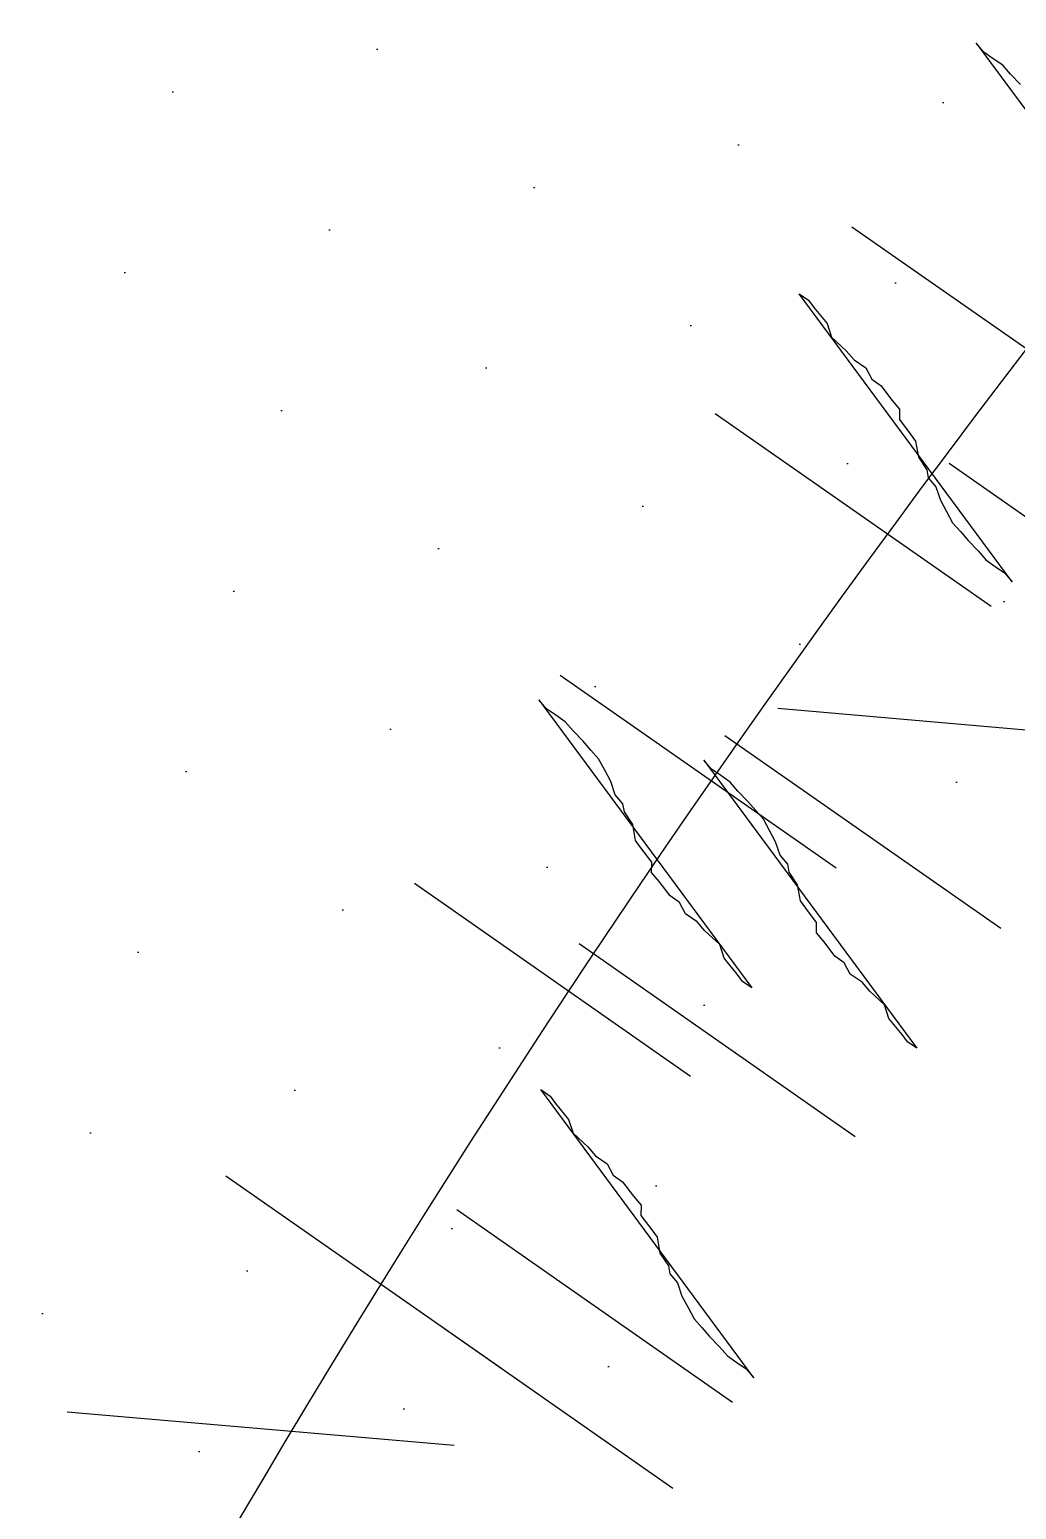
# Model space of a CAD drawing. Extents: x 3694 to 117786, y 20013 to 108631.
# Drawn here: x 25882.9 to 25941.9, y 33160 to 33248.5 of the extents above; entities that cross this region are included whole.
import ezdxf

# ---------------------------------------------------------------- set-up
doc = ezdxf.new("R2010")
doc.units = 0
doc.header["$LTSCALE"] = 1000
doc.header["$MEASUREMENT"] = 0
doc.layers.add('家具', color=253, linetype='Continuous')

msp = doc.modelspace()

# ---------------------------------------------------------------- hatches: boundary and pattern name
at = {"layer": '家具'}
h = msp.add_hatch(dxfattribs=at)
h.set_pattern_fill('DOTS', color=8, scale=335.28, angle=-90, style=0)
h.set_pattern_definition([(270, (-1566.307, 12540.708), (-20.955, -10.4775), [0, -20.955])])
edge = h.paths.add_edge_path()
edge.add_spline(control_points=[(25662.777, 31423.875), (25660.953, 31432.931), (25659.17, 31441.962), (25653.734, 31470.369), (25650.301, 31489.66), (25644.358, 31528.062), (25641.902, 31547.102), (25637.306, 31591.673), (25635.43, 31617.278), (25630.671, 31694.982), (25628.646, 31748.087), (25621.734, 31828.789), (25618.792, 31855.841), (25612.716, 31896.461), (25610.413, 31910.007), (25605.131, 31937.078), (25602.127, 31950.665), (25594.767, 31980.141), (25590.333, 31995.866), (25582.625, 32021.996), (25579.416, 32032.546), (25576.24, 32042.985)], knot_values=[0.007594, 0.007594, 0.007594, 0.007594, 1.009332, 1.009332, 3.166904, 3.166904, 5.324476, 5.324476, 8.146714, 8.146714, 13.786985, 13.786985, 16.607121, 16.607121, 18.017189, 18.017189, 19.427256, 19.427256, 21.1184, 21.1184, 22.28816, 22.28816, 22.28816, 22.28816], degree=3, periodic=0)
edge.add_ellipse((27492.811, 32604.789), major_axis=(-1412.244, 1412.244), ratio=1, start_angle=48.557148, end_angle=61.337437, ccw=False)
edge.add_ellipse((27492.811, 32356.958), major_axis=(-1412.244, 1412.244), ratio=1, start_angle=28.662563, end_angle=41.442852, ccw=False)
edge.add_spline(control_points=[(25576.24, 32918.763), (25579.416, 32929.201), (25582.625, 32939.752), (25590.333, 32965.882), (25594.767, 32981.607), (25602.127, 33011.082), (25605.131, 33024.669), (25610.413, 33051.74), (25612.716, 33065.287), (25618.792, 33105.906), (25621.734, 33132.958), (25626.823, 33192.378), (25628.665, 33224.642), (25630.386, 33256.515)], knot_values=[0.007594, 0.007594, 0.007594, 0.007594, 1.177354, 1.177354, 2.868498, 2.868498, 4.278566, 4.278566, 5.688634, 5.688634, 8.508769, 8.508769, 11.917873, 11.917873, 11.917873, 11.917873], degree=3, periodic=0)
edge.add_ellipse((25636.152, 33278.944), major_axis=(16.375, 16.375), ratio=1, start_angle=210.58246, end_angle=224.19648)
edge.add_ellipse((25771.723, 33642.901), major_axis=(-290.107, 290.107), ratio=1, start_angle=115.65651, end_angle=125.45708)
edge.add_ellipse((24991.425, 33119.497), major_axis=(-510.616, 510.616), ratio=1, start_angle=213.721551, end_angle=234.469816, ccw=False)
edge.add_ellipse((21224.429, 32647.692), major_axis=(-3173.046, 3173.046), ratio=1, start_angle=218.357975, end_angle=229.22468, ccw=False)
edge.add_ellipse((24683.472, 31745.345), major_axis=(-756.088, 756.088), ratio=1, start_angle=220.522212, end_angle=246.006973, ccw=False)
edge.add_ellipse((25763.129, 31635.847), major_axis=(-20.775, 20.775), ratio=1, start_angle=-17.31395, end_angle=60.65031)
edge.add_ellipse((26021.409, 31879.249), major_axis=(269.526, 269.526), ratio=1, start_angle=176.25132, end_angle=213.93034)
edge.add_ellipse((26296.874, 31659.291), major_axis=(-269.545, 269.545), ratio=1, start_angle=68.84747, end_angle=70.56357)
edge.add_ellipse((26012.173, 29992.039), major_axis=(1063.437, 1063.437), ratio=1, start_angle=47.255077, end_angle=54.694715)
edge.add_ellipse((25808.486, 31263.72), major_axis=(153.102, 153.102), ratio=1, start_angle=58.23516, end_angle=87.29579)
edge = h.paths.add_edge_path()
edge.add_ellipse((25722.494, 31307.444), major_axis=(-59.621, 59.621), ratio=1, start_angle=82.28214, end_angle=111.86653, ccw=False)
edge.add_ellipse((25771.286, 31335.437), major_axis=(99.196, 99.196), ratio=1, start_angle=154.31922, end_angle=169.30677, ccw=False)
edge.add_ellipse((25896.084, 32846.249), major_axis=(1116.039, 1116.039), ratio=1, start_angle=215.621951, end_angle=236.675883)
edge.add_spline(control_points=[(26215.496, 31300.59), (26215.694, 31298.404), (26216.548, 31288.817), (26217.136, 31278.805), (26217.991, 31269.406)], knot_values=[0, 0, 0, 0, 0.241803, 1.05283, 1.05283, 1.05283, 1.05283], degree=3, periodic=0)
edge.add_ellipse((26255.903, 31272.706), major_axis=(-26.909, 26.909), ratio=1, start_angle=49.72716, end_angle=121.22323)
edge.add_ellipse((25925.72, 35279.249), major_axis=(2868.191, 2868.191), ratio=1, start_angle=221.659547, end_angle=229.540688, ccw=False)
edge = h.paths.add_edge_path()
edge.add_ellipse((25722.494, 33654.304), major_axis=(59.621, 59.621), ratio=1, start_angle=68.13347, end_angle=97.71786, ccw=False)
edge.add_ellipse((25925.72, 29682.499), major_axis=(-2868.191, 2868.191), ratio=1, start_angle=310.455896, end_angle=318.340453, ccw=False)
edge.add_ellipse((26256.079, 33689.006), major_axis=(-26.909, 26.909), ratio=1, start_angle=-31.32365, end_angle=40.01653)
edge.add_spline(control_points=[(26218.167, 33692.312), (26217.831, 33688.615), (26217.556, 33685.18), (26217.31, 33681.917)], knot_values=[0, 0, 0, 0, 0.318986, 0.318986, 0.318986, 0.318986], degree=3, periodic=0)
edge.add_ellipse((25787.822, 30136.051), major_axis=(-2525.632, 2525.632), ratio=1, start_angle=-51.906227, end_angle=-42.875408)
edge = h.paths.add_edge_path()
edge.add_ellipse((25936.381, 33218.451), major_axis=(221.162, 221.162), ratio=1, start_angle=249.06802, end_angle=320.144, ccw=False)
edge.add_ellipse((25845.658, 32959.009), major_axis=(-155.448, 155.448), ratio=1, start_angle=155.11893, end_angle=218.17184, ccw=False)
edge.add_ellipse((26469.11, 32583.909), major_axis=(405.324, 405.324), ratio=1, start_angle=117.886425, end_angle=164.473767)
edge.add_ellipse((25759.097, 32002.767), major_axis=(258.823, 258.823), ratio=1, start_angle=319.49374, end_angle=369.80173, ccw=False)
edge.add_ellipse((26033.543, 31769.302), major_axis=(196.089, 196.089), ratio=1, start_angle=323.30763, end_angle=385.96152, ccw=False)
edge.add_ellipse((25947.612, 31313.071), major_axis=(433.678, 433.678), ratio=1, start_angle=340.121822, end_angle=369.018877, ccw=False)
edge.add_ellipse((10815.442, 32429.689), major_axis=(-11109.226, 11109.226), ratio=1, start_angle=221.285609, end_angle=221.8758327, ccw=False)
edge.add_spline(control_points=[(26493.258, 31411.896), (26486.23, 31411.454), (26479.085, 31411.354), (26471.579, 31411.634)], knot_values=[2.29351, 2.29351, 2.29351, 2.29351, 2.979733, 2.979733, 2.979733, 2.979733], degree=3, periodic=0)
edge.add_spline(control_points=[(26471.579, 31411.634), (26467.36, 31411.792), (26456.005, 31412.52), (26440.029, 31414.579), (26443.69, 31428.325), (26439.951, 31432.101), (26437.174, 31433.679)], knot_values=[2.979733, 2.979733, 2.979733, 2.979733, 3.365456, 3.990522, 4.278466, 4.605763, 4.605763, 4.605763, 4.605763], degree=3, periodic=0)
edge.add_spline(control_points=[(26437.174, 31433.679), (26434.388, 31435.261), (26430.808, 31436.41), (26427.229, 31437.558)], knot_values=[4.605763, 4.605763, 4.605763, 4.605763, 4.934211, 4.934211, 4.934211, 4.934211], degree=3, periodic=0)
edge.add_ellipse((26012.173, 29992.039), major_axis=(-1063.437, 1063.437), ratio=1, start_angle=-61.020506, end_angle=-52.795633)
edge.add_ellipse((26083.494, 31751.848), major_axis=(-212.583, 212.583), ratio=1, start_angle=161.18693, end_angle=194.36645)
edge.add_ellipse((26083.397, 31433.228), major_axis=(217.18, 217.18), ratio=1, start_angle=347.58973, end_angle=388.97478)
edge.add_ellipse((25731.362, 31559.842), major_axis=(331.087, 331.087), ratio=1, start_angle=336.10373, end_angle=362.15361)
edge.add_ellipse((26298.481, 31544.487), major_axis=(-308.614, 308.614), ratio=1, start_angle=-10.26045, end_angle=-2.05338)
edge.add_spline(control_points=[(26001.123, 31863.961), (25992.171, 31856.912), (25969.728, 31839.24), (25979.505, 31902.483), (25956.491, 31937.537), (25929.265, 31997.138), (25961.862, 32062.768), (25942.62, 32144.534), (25926.684, 32231.365), (25867.001, 32267.501), (25858.378, 32323.045), (25825.52, 32311.225), (25824.034, 32328.39), (25823.354, 32337.327)], knot_values=[28.726228, 28.726228, 28.726228, 28.726228, 29.65137, 31.045535, 32.970907, 34.80046, 37.537981, 40.132447, 43.737998, 46.299248, 47.538816, 48.20545, 48.984057, 48.984057, 48.984057, 48.984057], degree=3, periodic=0)
edge.add_ellipse((32110.242, 32499.066), major_axis=(-4446.972, 4446.972), ratio=1, start_angle=42.8462664, end_angle=46.4736959, ccw=False)
edge.add_spline(control_points=[(25825.716, 32735.411), (25827.118, 32749.297), (25830.295, 32773.805), (25873.863, 32804.819), (25894.591, 32873.398), (25930.041, 32937.043), (25918.779, 33008.53), (25955.538, 33031.184), (25987.898, 33118.038), (25988.469, 33096.799)], knot_values=[0, 0, 0, 0, 1.426784, 2.507846, 5.446644, 8.794162, 10.36551, 12.195062, 14.476347, 14.476347, 14.476347, 14.476347], degree=3, periodic=0)
edge.add_ellipse((25595.369, 33351.181), major_axis=(-331.087, 331.087), ratio=1, start_angle=192.09233, end_angle=216.81003)
edge.add_ellipse((25910.204, 33553.267), major_axis=(217.18, 217.18), ratio=1, start_angle=253.93898, end_angle=295.32403)
edge.add_ellipse((25981.505, 33242.728), major_axis=(-212.583, 212.583), ratio=1, start_angle=268.54731, end_angle=274.8553)
edge.add_ellipse((26015.71, 34854.622), major_axis=(-983.775, 983.775), ratio=1, start_angle=141.588156, end_angle=151.911973)
edge.add_spline(control_points=[(26420.433, 33523.522), (26425.943, 33525.33), (26431.453, 33527.138), (26434.042, 33530.521)], knot_values=[4.42753, 4.42753, 4.42753, 4.42753, 4.934211, 4.934211, 4.934211, 4.934211], degree=3, periodic=0)
edge.add_ellipse((25941.613, 33650.242), major_axis=(-358.343, 358.343), ratio=1, start_angle=172.18363, end_angle=211.33518, ccw=False)
h = msp.add_hatch(dxfattribs=at)
h.set_pattern_fill('DOTS', color=8, scale=178.816, angle=-75.176, style=0)
h.set_pattern_definition([(255.176, (7759.612, 27199.551), (-12.2337153, -2.5426225), [0, -11.176])])
edge = h.paths.add_edge_path(flags=17)
edge.add_ellipse((25774.302, 33090.612), major_axis=(-23.26, 23.26), ratio=1, start_angle=182.60537, end_angle=232.40163)
edge.add_ellipse((25890.194, 33110.435), major_axis=(59.905, 59.905), ratio=1, start_angle=145.60081, end_angle=189.34155)
edge.add_ellipse((25840.794, 33088.199), major_axis=(-32.95, 32.95), ratio=1, start_angle=70.09755, end_angle=135.01714, ccw=False)
edge = h.paths.add_edge_path(flags=17)
edge.add_ellipse((26482.876, 32815.345), major_axis=(481.375, 481.375), ratio=1, start_angle=115.588271, end_angle=116.322923, ccw=False)
edge.add_ellipse((25895.611, 33038.865), major_axis=(38.8, 38.8), ratio=1, start_angle=132.14226, end_angle=203.63661)
edge.add_ellipse((25868.368, 32967.638), major_axis=(-15.128, 15.128), ratio=1, start_angle=-64.82178, end_angle=72.18619)
edge.add_ellipse((25925.105, 33007.885), major_axis=(-64.198, 64.198), ratio=1, start_angle=28.71094, end_angle=78.43247, ccw=False)
edge = h.paths.add_edge_path()
edge.add_ellipse((26097.69, 32987.554), major_axis=(-242.037, 242.037), ratio=1, start_angle=-26.28459, end_angle=23.32578, ccw=False)
edge.add_spline(control_points=[(25987.859, 33311.747), (25997.22, 33316.078), (26009.133, 33321.589), (26015.995, 33313.951), (26017.253, 33311.973)], knot_values=[0, 0, 0, 0, 1.422385, 1.810205, 1.810205, 1.810205, 1.810205], degree=3, periodic=0)
edge.add_ellipse((26482.876, 32815.345), major_axis=(481.375, 481.375), ratio=1, start_angle=88.154505, end_angle=92.747363)
edge.add_ellipse((26068.388, 32980.85), major_axis=(216.102, 216.102), ratio=1, start_angle=62.01055, end_angle=113.1092)
edge.add_ellipse((26200.639, 32878.761), major_axis=(331.349, 331.349), ratio=1, start_angle=107.54703, end_angle=150.43255)
edge.add_ellipse((26734.63, 32591.753), major_axis=(706.377, 706.377), ratio=1, start_angle=125.649127, end_angle=128.253621)
edge.add_spline(control_points=[(25742.579, 32709.107), (25738.941, 32709.899), (25728.592, 32714.872), (25728.789, 32726.915), (25728.922, 32735.045)], knot_values=[0, 0, 0, 0, 0.581976, 1.791185, 1.791185, 1.791185, 1.791185], degree=3, periodic=0)
edge.add_ellipse((26227.638, 32861.201), major_axis=(-363.754, 363.754), ratio=1, start_angle=15.56956, end_angle=59.19578, ccw=False)
edge = h.paths.add_edge_path()
edge.add_spline(control_points=[(25770.765, 32721.979), (25765.222, 32716.199), (25757.517, 32708.166), (25745.694, 32708.429), (25742.579, 32709.107)], knot_values=[1.791185, 1.791185, 1.791185, 1.791185, 3.069002, 3.567392, 3.567392, 3.567392, 3.567392], degree=3, periodic=0)
edge.add_ellipse((26734.63, 32591.753), major_axis=(706.377, 706.377), ratio=1, start_angle=125.649127, end_angle=128.253621, ccw=False)
edge.add_ellipse((25518.623, 33078.033), major_axis=(281.069, 281.069), ratio=1, start_angle=260.40958, end_angle=304.1078)
edge.add_ellipse((25554.973, 33238.835), major_axis=(300.796, 300.796), ratio=1, start_angle=281.31824, end_angle=319.61926)
edge.add_ellipse((26482.876, 32815.345), major_axis=(-481.375, 481.375), ratio=1, start_angle=-1.845495, end_angle=2.747363, ccw=False)
edge.add_spline(control_points=[(26017.253, 33311.973), (26019.164, 33308.971), (26023.491, 33297.463), (26023.999, 33287.162), (26024.339, 33280.25)], knot_values=[1.810205, 1.810205, 1.810205, 1.810205, 2.398758, 3.598447, 3.598447, 3.598447, 3.598447], degree=3, periodic=0)
edge.add_ellipse((25636.171, 33260.917), major_axis=(-274.817, 274.817), ratio=1, start_angle=183.0275, end_angle=227.85133, ccw=False)
edge.add_ellipse((25621.126, 32986.963), major_axis=(-215.184, 215.184), ratio=1, start_angle=164.45369, end_angle=227.6435, ccw=False)
h = msp.add_hatch(dxfattribs=at)
h.set_pattern_fill('DOTS', color=8, scale=111.76, angle=-102.91376, style=0)
h.set_pattern_definition([(282.9137604, (28434.345, 125801.5766), (-6.0278136, -4.96520334), [0, -6.985])])
edge = h.paths.add_edge_path()
edge.add_ellipse((25771.723, 33642.901), major_axis=(290.107, 290.107), ratio=1, start_angle=228.10024, end_angle=236.8793)
edge.add_ellipse((25993.706, 33228.698), major_axis=(97.662, 97.662), ratio=1, start_angle=129.7169, end_angle=174.89395)
edge.add_ellipse((26144.713, 33492.89), major_axis=(308.614, 308.614), ratio=1, start_angle=171.50861, end_angle=188.92912, ccw=False)

# ---------------------------------------------------------------- linework, layer by layer
at = {"layer": '家具', "color": 8, "linetype": 'Continuous'}
for p, q in [((25939.991, 33247.177, 0), (25939.529, 33247.709, 0)), ((25939.529, 33247.709, 0), (25952.274, 33230.471, 0)), ((25939.991, 33247.177, 0), (25939.529, 33247.709, 0)), ((25939.529, 33247.709, 0), (25952.274, 33230.471, 0)), ((25939.991, 33247.177, 0), (25939.529, 33247.709, 0)), ((25939.529, 33247.709, 0), (25952.274, 33230.471, 0)), ((25939.991, 33247.177, 0), (25939.529, 33247.709, 0)), ((25939.529, 33247.709, 0), (25952.274, 33230.471, 0)), ((25940.551, 33246.786, 0), (25939.991, 33247.177, 0)), ((25940.551, 33246.786, 0), (25939.991, 33247.177, 0)), ((25940.551, 33246.786, 0), (25939.991, 33247.177, 0)), ((25940.551, 33246.786, 0), (25939.991, 33247.177, 0)), ((25941.111, 33246.395, 0), (25940.551, 33246.786, 0)), ((25941.111, 33246.395, 0), (25940.551, 33246.786, 0)), ((25941.111, 33246.395, 0), (25940.551, 33246.786, 0)), ((25941.111, 33246.395, 0), (25940.551, 33246.786, 0)), ((25941.573, 33245.864, 0), (25941.111, 33246.395, 0)), ((25941.573, 33245.864, 0), (25941.111, 33246.395, 0)), ((25941.573, 33245.864, 0), (25941.111, 33246.395, 0)), ((25941.573, 33245.864, 0), (25941.111, 33246.395, 0)), ((25942.175, 33245.235, 0), (25941.573, 33245.864, 0)), ((25942.175, 33245.235, 0), (25941.573, 33245.864, 0)), ((25942.175, 33245.235, 0), (25941.573, 33245.864, 0)), ((25942.175, 33245.235, 0), (25941.573, 33245.864, 0)), ((25932.09, 33236.734, 0), (25948.592, 33225.202, 0)), ((25932.09, 33236.734, 0), (25948.592, 33225.202, 0)), ((25932.09, 33236.734, 0), (25948.592, 33225.202, 0)), ((25932.09, 33236.734, 0), (25948.592, 33225.202, 0)), ((25928.943, 33232.727, 0), (25929.503, 33232.336, 0)), ((25941.687, 33215.49, 0), (25928.943, 33232.727, 0)), ((25928.943, 33232.727, 0), (25929.503, 33232.336, 0)), ((25941.687, 33215.49, 0), (25928.943, 33232.727, 0)), ((25928.943, 33232.727, 0), (25929.503, 33232.336, 0)), ((25941.687, 33215.49, 0), (25928.943, 33232.727, 0)), ((25928.943, 33232.727, 0), (25929.503, 33232.336, 0)), ((25941.687, 33215.49, 0), (25928.943, 33232.727, 0)), ((25929.503, 33232.336, 0), (25929.825, 33231.902, 0)), ((25929.503, 33232.336, 0), (25929.825, 33231.902, 0)), ((25929.503, 33232.336, 0), (25929.825, 33231.902, 0)), ((25929.503, 33232.336, 0), (25929.825, 33231.902, 0)), ((25929.825, 33231.902, 0), (25930.61, 33230.938, 0)), ((25929.825, 33231.902, 0), (25930.61, 33230.938, 0)), ((25929.825, 33231.902, 0), (25930.61, 33230.938, 0)), ((25929.825, 33231.902, 0), (25930.61, 33230.938, 0)), ((25930.61, 33230.938, 0), (25930.876, 33230.127, 0)), ((25930.61, 33230.938, 0), (25930.876, 33230.127, 0)), ((25930.61, 33230.938, 0), (25930.876, 33230.127, 0)), ((25930.61, 33230.938, 0), (25930.876, 33230.127, 0)), ((25930.876, 33230.127, 0), (25931.757, 33229.302, 0)), ((25930.876, 33230.127, 0), (25931.757, 33229.302, 0)), ((25930.876, 33230.127, 0), (25931.757, 33229.302, 0)), ((25930.876, 33230.127, 0), (25931.757, 33229.302, 0)), ((25931.757, 33229.302, 0), (25932.22, 33228.771, 0)), ((25931.757, 33229.302, 0), (25932.22, 33228.771, 0)), ((25931.757, 33229.302, 0), (25932.22, 33228.771, 0)), ((25931.757, 33229.302, 0), (25932.22, 33228.771, 0)), ((25932.22, 33228.771, 0), (25932.919, 33228.282, 0)), ((25932.22, 33228.771, 0), (25932.919, 33228.282, 0)), ((25932.22, 33228.771, 0), (25932.919, 33228.282, 0)), ((25932.22, 33228.771, 0), (25932.919, 33228.282, 0)), ((25932.919, 33228.282, 0), (25933.284, 33227.612, 0)), ((25932.919, 33228.282, 0), (25933.284, 33227.612, 0)), ((25932.919, 33228.282, 0), (25933.284, 33227.612, 0)), ((25932.919, 33228.282, 0), (25933.284, 33227.612, 0)), ((25933.284, 33227.612, 0), (25933.844, 33227.22, 0)), ((25933.284, 33227.612, 0), (25933.844, 33227.22, 0)), ((25933.284, 33227.612, 0), (25933.844, 33227.22, 0)), ((25933.284, 33227.612, 0), (25933.844, 33227.22, 0)), ((25933.844, 33227.22, 0), (25934.488, 33226.353, 0)), ((25933.844, 33227.22, 0), (25934.488, 33226.353, 0)), ((25933.844, 33227.22, 0), (25934.488, 33226.353, 0)), ((25933.844, 33227.22, 0), (25934.488, 33226.353, 0)), ((25934.488, 33226.353, 0), (25934.95, 33225.822, 0)), ((25934.488, 33226.353, 0), (25934.95, 33225.822, 0)), ((25934.488, 33226.353, 0), (25934.95, 33225.822, 0)), ((25934.488, 33226.353, 0), (25934.95, 33225.822, 0)), ((25934.95, 33225.822, 0), (25934.937, 33225.207, 0)), ((25934.95, 33225.822, 0), (25934.937, 33225.207, 0)), ((25934.95, 33225.822, 0), (25934.937, 33225.207, 0)), ((25934.95, 33225.822, 0), (25934.937, 33225.207, 0)), ((25940.421, 33214.005, 0), (25923.919, 33225.537, 0)), ((25940.421, 33214.005, 0), (25923.919, 33225.537, 0)), ((25940.421, 33214.005, 0), (25923.919, 33225.537, 0)), ((25940.421, 33214.005, 0), (25923.919, 33225.537, 0)), ((25934.937, 33225.207, 0), (25935.581, 33224.34, 0)), ((25934.937, 33225.207, 0), (25935.581, 33224.34, 0)), ((25934.937, 33225.207, 0), (25935.581, 33224.34, 0)), ((25934.937, 33225.207, 0), (25935.581, 33224.34, 0)), ((25935.581, 33224.34, 0), (25935.903, 33223.906, 0)), ((25935.581, 33224.34, 0), (25935.903, 33223.906, 0)), ((25935.581, 33224.34, 0), (25935.903, 33223.906, 0)), ((25935.581, 33224.34, 0), (25935.903, 33223.906, 0)), ((25935.903, 33223.906, 0), (25936.072, 33222.955, 0)), ((25935.903, 33223.906, 0), (25936.072, 33222.955, 0)), ((25935.903, 33223.906, 0), (25936.072, 33222.955, 0)), ((25935.903, 33223.906, 0), (25936.072, 33222.955, 0)), ((25936.072, 33222.955, 0), (25936.576, 33222.186, 0)), ((25936.072, 33222.955, 0), (25936.576, 33222.186, 0)), ((25936.072, 33222.955, 0), (25936.576, 33222.186, 0)), ((25936.072, 33222.955, 0), (25936.576, 33222.186, 0)), ((25936.576, 33222.186, 0), (25936.661, 33221.71, 0)), ((25936.576, 33222.186, 0), (25936.661, 33221.71, 0)), ((25936.576, 33222.186, 0), (25936.661, 33221.71, 0)), ((25936.576, 33222.186, 0), (25936.661, 33221.71, 0)), ((25954.414, 33211.03, 0), (25937.912, 33222.561, 0)), ((25954.414, 33211.03, 0), (25937.912, 33222.561, 0)), ((25954.414, 33211.03, 0), (25937.912, 33222.561, 0)), ((25954.414, 33211.03, 0), (25937.912, 33222.561, 0)), ((25936.661, 33221.71, 0), (25937.123, 33221.179, 0)), ((25936.661, 33221.71, 0), (25937.123, 33221.179, 0)), ((25936.661, 33221.71, 0), (25937.123, 33221.179, 0)), ((25936.661, 33221.71, 0), (25937.123, 33221.179, 0)), ((25937.123, 33221.179, 0), (25937.389, 33220.368, 0)), ((25937.123, 33221.179, 0), (25937.389, 33220.368, 0)), ((25937.123, 33221.179, 0), (25937.389, 33220.368, 0)), ((25937.123, 33221.179, 0), (25937.389, 33220.368, 0)), ((25937.389, 33220.368, 0), (25937.753, 33219.697, 0)), ((25937.389, 33220.368, 0), (25937.753, 33219.697, 0)), ((25937.389, 33220.368, 0), (25937.753, 33219.697, 0)), ((25937.389, 33220.368, 0), (25937.753, 33219.697, 0)), ((25937.753, 33219.697, 0), (25938.118, 33219.026, 0)), ((25937.753, 33219.697, 0), (25938.118, 33219.026, 0)), ((25937.753, 33219.697, 0), (25938.118, 33219.026, 0)), ((25937.753, 33219.697, 0), (25938.118, 33219.026, 0)), ((25938.118, 33219.026, 0), (25938.58, 33218.494, 0)), ((25938.118, 33219.026, 0), (25938.58, 33218.494, 0)), ((25938.118, 33219.026, 0), (25938.58, 33218.494, 0)), ((25938.118, 33219.026, 0), (25938.58, 33218.494, 0)), ((25938.58, 33218.494, 0), (25939.042, 33217.963, 0)), ((25938.58, 33218.494, 0), (25939.042, 33217.963, 0)), ((25938.58, 33218.494, 0), (25939.042, 33217.963, 0)), ((25938.58, 33218.494, 0), (25939.042, 33217.963, 0)), ((25939.042, 33217.963, 0), (25939.643, 33217.335, 0)), ((25939.042, 33217.963, 0), (25939.643, 33217.335, 0)), ((25939.042, 33217.963, 0), (25939.643, 33217.335, 0)), ((25939.042, 33217.963, 0), (25939.643, 33217.335, 0)), ((25939.643, 33217.335, 0), (25940.105, 33216.803, 0)), ((25939.643, 33217.335, 0), (25940.105, 33216.803, 0)), ((25939.643, 33217.335, 0), (25940.105, 33216.803, 0)), ((25939.643, 33217.335, 0), (25940.105, 33216.803, 0)), ((25940.105, 33216.803, 0), (25940.665, 33216.412, 0)), ((25940.105, 33216.803, 0), (25940.665, 33216.412, 0)), ((25940.105, 33216.803, 0), (25940.665, 33216.412, 0)), ((25940.105, 33216.803, 0), (25940.665, 33216.412, 0)), ((25940.665, 33216.412, 0), (25941.225, 33216.021, 0)), ((25940.665, 33216.412, 0), (25941.225, 33216.021, 0)), ((25940.665, 33216.412, 0), (25941.225, 33216.021, 0)), ((25940.665, 33216.412, 0), (25941.225, 33216.021, 0)), ((25941.225, 33216.021, 0), (25941.687, 33215.49, 0)), ((25941.225, 33216.021, 0), (25941.687, 33215.49, 0)), ((25941.225, 33216.021, 0), (25941.687, 33215.49, 0)), ((25941.225, 33216.021, 0), (25941.687, 33215.49, 0)), ((25914.643, 33209.911, 0), (25931.145, 33198.38, 0)), ((25914.643, 33209.911, 0), (25931.145, 33198.38, 0)), ((25914.643, 33209.911, 0), (25931.145, 33198.38, 0)), ((25914.643, 33209.911, 0), (25931.145, 33198.38, 0)), ((25913.838, 33207.896, 0), (25913.376, 33208.428, 0)), ((25913.376, 33208.428, 0), (25926.12, 33191.189, 0)), ((25913.838, 33207.896, 0), (25913.376, 33208.428, 0)), ((25913.376, 33208.428, 0), (25926.12, 33191.189, 0)), ((25913.838, 33207.896, 0), (25913.376, 33208.428, 0)), ((25913.376, 33208.428, 0), (25926.12, 33191.189, 0)), ((25913.838, 33207.896, 0), (25913.376, 33208.428, 0)), ((25913.376, 33208.428, 0), (25926.12, 33191.189, 0)), ((25914.398, 33207.505, 0), (25913.838, 33207.896, 0)), ((25914.398, 33207.505, 0), (25913.838, 33207.896, 0)), ((25914.398, 33207.505, 0), (25913.838, 33207.896, 0)), ((25914.398, 33207.505, 0), (25913.838, 33207.896, 0)), ((25914.957, 33207.114, 0), (25914.398, 33207.505, 0)), ((25914.957, 33207.114, 0), (25914.398, 33207.505, 0)), ((25914.957, 33207.114, 0), (25914.398, 33207.505, 0)), ((25914.957, 33207.114, 0), (25914.398, 33207.505, 0)), ((25915.42, 33206.583, 0), (25914.957, 33207.114, 0)), ((25915.42, 33206.583, 0), (25914.957, 33207.114, 0)), ((25915.42, 33206.583, 0), (25914.957, 33207.114, 0)), ((25915.42, 33206.583, 0), (25914.957, 33207.114, 0)), ((25950.829, 33205.9, 0), (25927.67, 33207.904, 0)), ((25950.829, 33205.9, 0), (25927.67, 33207.904, 0)), ((25950.829, 33205.9, 0), (25927.67, 33207.904, 0)), ((25950.829, 33205.9, 0), (25927.67, 33207.904, 0)), ((25916.022, 33205.953, 0), (25915.42, 33206.583, 0)), ((25916.022, 33205.953, 0), (25915.42, 33206.583, 0)), ((25916.022, 33205.953, 0), (25915.42, 33206.583, 0)), ((25916.022, 33205.953, 0), (25915.42, 33206.583, 0)), ((25924.5, 33206.302, 0), (25941.002, 33194.77, 0)), ((25924.5, 33206.302, 0), (25941.002, 33194.77, 0)), ((25924.5, 33206.302, 0), (25941.002, 33194.77, 0)), ((25924.5, 33206.302, 0), (25941.002, 33194.77, 0)), ((25916.484, 33205.422, 0), (25916.022, 33205.953, 0)), ((25916.484, 33205.422, 0), (25916.022, 33205.953, 0)), ((25916.484, 33205.422, 0), (25916.022, 33205.953, 0)), ((25916.484, 33205.422, 0), (25916.022, 33205.953, 0)), ((25916.946, 33204.891, 0), (25916.484, 33205.422, 0)), ((25916.946, 33204.891, 0), (25916.484, 33205.422, 0)), ((25916.946, 33204.891, 0), (25916.484, 33205.422, 0)), ((25916.946, 33204.891, 0), (25916.484, 33205.422, 0)), ((25917.31, 33204.22, 0), (25916.946, 33204.891, 0)), ((25917.31, 33204.22, 0), (25916.946, 33204.891, 0)), ((25917.31, 33204.22, 0), (25916.946, 33204.891, 0)), ((25917.31, 33204.22, 0), (25916.946, 33204.891, 0)), ((25923.695, 33204.287, 0), (25923.233, 33204.818, 0)), ((25923.233, 33204.818, 0), (25935.977, 33187.58, 0)), ((25923.695, 33204.287, 0), (25923.233, 33204.818, 0)), ((25923.233, 33204.818, 0), (25935.977, 33187.58, 0)), ((25923.695, 33204.287, 0), (25923.233, 33204.818, 0)), ((25923.233, 33204.818, 0), (25935.977, 33187.58, 0)), ((25923.695, 33204.287, 0), (25923.233, 33204.818, 0)), ((25923.233, 33204.818, 0), (25935.977, 33187.58, 0)), ((25917.674, 33203.549, 0), (25917.31, 33204.22, 0)), ((25917.674, 33203.549, 0), (25917.31, 33204.22, 0)), ((25917.674, 33203.549, 0), (25917.31, 33204.22, 0)), ((25917.674, 33203.549, 0), (25917.31, 33204.22, 0)), ((25917.941, 33202.737, 0), (25917.674, 33203.549, 0)), ((25917.941, 33202.737, 0), (25917.674, 33203.549, 0)), ((25917.941, 33202.737, 0), (25917.674, 33203.549, 0)), ((25917.941, 33202.737, 0), (25917.674, 33203.549, 0)), ((25924.255, 33203.895, 0), (25923.695, 33204.287, 0)), ((25924.255, 33203.895, 0), (25923.695, 33204.287, 0)), ((25924.255, 33203.895, 0), (25923.695, 33204.287, 0)), ((25924.255, 33203.895, 0), (25923.695, 33204.287, 0)), ((25924.814, 33203.504, 0), (25924.255, 33203.895, 0)), ((25924.814, 33203.504, 0), (25924.255, 33203.895, 0)), ((25924.814, 33203.504, 0), (25924.255, 33203.895, 0)), ((25924.814, 33203.504, 0), (25924.255, 33203.895, 0)), ((25918.403, 33202.206, 0), (25917.941, 33202.737, 0)), ((25918.403, 33202.206, 0), (25917.941, 33202.737, 0)), ((25918.403, 33202.206, 0), (25917.941, 33202.737, 0)), ((25918.403, 33202.206, 0), (25917.941, 33202.737, 0)), ((25925.277, 33202.973, 0), (25924.814, 33203.504, 0)), ((25925.277, 33202.973, 0), (25924.814, 33203.504, 0)), ((25925.277, 33202.973, 0), (25924.814, 33203.504, 0)), ((25925.277, 33202.973, 0), (25924.814, 33203.504, 0)), ((25925.879, 33202.344, 0), (25925.277, 33202.973, 0)), ((25925.879, 33202.344, 0), (25925.277, 33202.973, 0)), ((25925.879, 33202.344, 0), (25925.277, 33202.973, 0)), ((25925.879, 33202.344, 0), (25925.277, 33202.973, 0)), ((25918.487, 33201.73, 0), (25918.403, 33202.206, 0)), ((25918.487, 33201.73, 0), (25918.403, 33202.206, 0)), ((25918.487, 33201.73, 0), (25918.403, 33202.206, 0)), ((25918.487, 33201.73, 0), (25918.403, 33202.206, 0)), ((25926.341, 33201.813, 0), (25925.879, 33202.344, 0)), ((25926.341, 33201.813, 0), (25925.879, 33202.344, 0)), ((25926.341, 33201.813, 0), (25925.879, 33202.344, 0)), ((25926.341, 33201.813, 0), (25925.879, 33202.344, 0)), ((25926.803, 33201.281, 0), (25926.341, 33201.813, 0)), ((25926.803, 33201.281, 0), (25926.341, 33201.813, 0)), ((25926.803, 33201.281, 0), (25926.341, 33201.813, 0)), ((25926.803, 33201.281, 0), (25926.341, 33201.813, 0)), ((25918.992, 33200.961, 0), (25918.487, 33201.73, 0)), ((25918.992, 33200.961, 0), (25918.487, 33201.73, 0)), ((25918.992, 33200.961, 0), (25918.487, 33201.73, 0)), ((25918.992, 33200.961, 0), (25918.487, 33201.73, 0)), ((25919.16, 33200.01, 0), (25918.992, 33200.961, 0)), ((25919.16, 33200.01, 0), (25918.992, 33200.961, 0)), ((25919.16, 33200.01, 0), (25918.992, 33200.961, 0)), ((25919.16, 33200.01, 0), (25918.992, 33200.961, 0)), ((25927.167, 33200.61, 0), (25926.803, 33201.281, 0)), ((25927.167, 33200.61, 0), (25926.803, 33201.281, 0)), ((25927.167, 33200.61, 0), (25926.803, 33201.281, 0)), ((25927.167, 33200.61, 0), (25926.803, 33201.281, 0)), ((25919.482, 33199.577, 0), (25919.16, 33200.01, 0)), ((25919.482, 33199.577, 0), (25919.16, 33200.01, 0)), ((25919.482, 33199.577, 0), (25919.16, 33200.01, 0)), ((25919.482, 33199.577, 0), (25919.16, 33200.01, 0)), ((25927.531, 33199.939, 0), (25927.167, 33200.61, 0)), ((25927.531, 33199.939, 0), (25927.167, 33200.61, 0)), ((25927.531, 33199.939, 0), (25927.167, 33200.61, 0)), ((25927.531, 33199.939, 0), (25927.167, 33200.61, 0)), ((25920.126, 33198.71, 0), (25919.482, 33199.577, 0)), ((25920.126, 33198.71, 0), (25919.482, 33199.577, 0)), ((25920.126, 33198.71, 0), (25919.482, 33199.577, 0)), ((25920.126, 33198.71, 0), (25919.482, 33199.577, 0)), ((25927.798, 33199.128, 0), (25927.531, 33199.939, 0)), ((25927.798, 33199.128, 0), (25927.531, 33199.939, 0)), ((25927.798, 33199.128, 0), (25927.531, 33199.939, 0)), ((25927.798, 33199.128, 0), (25927.531, 33199.939, 0)), ((25928.26, 33198.596, 0), (25927.798, 33199.128, 0)), ((25928.26, 33198.596, 0), (25927.798, 33199.128, 0)), ((25928.26, 33198.596, 0), (25927.798, 33199.128, 0)), ((25928.26, 33198.596, 0), (25927.798, 33199.128, 0)), ((25920.112, 33198.095, 0), (25920.126, 33198.71, 0)), ((25920.112, 33198.095, 0), (25920.126, 33198.71, 0)), ((25920.112, 33198.095, 0), (25920.126, 33198.71, 0)), ((25920.112, 33198.095, 0), (25920.126, 33198.71, 0)), ((25928.344, 33198.121, 0), (25928.26, 33198.596, 0)), ((25928.344, 33198.121, 0), (25928.26, 33198.596, 0)), ((25928.344, 33198.121, 0), (25928.26, 33198.596, 0)), ((25928.344, 33198.121, 0), (25928.26, 33198.596, 0)), ((25905.936, 33197.452, 0), (25922.438, 33185.921, 0)), ((25905.936, 33197.452, 0), (25922.438, 33185.921, 0)), ((25905.936, 33197.452, 0), (25922.438, 33185.921, 0)), ((25905.936, 33197.452, 0), (25922.438, 33185.921, 0)), ((25920.574, 33197.564, 0), (25920.112, 33198.095, 0)), ((25920.574, 33197.564, 0), (25920.112, 33198.095, 0)), ((25920.574, 33197.564, 0), (25920.112, 33198.095, 0)), ((25920.574, 33197.564, 0), (25920.112, 33198.095, 0)), ((25921.219, 33196.697, 0), (25920.574, 33197.564, 0)), ((25921.219, 33196.697, 0), (25920.574, 33197.564, 0)), ((25921.219, 33196.697, 0), (25920.574, 33197.564, 0)), ((25921.219, 33196.697, 0), (25920.574, 33197.564, 0)), ((25928.849, 33197.352, 0), (25928.344, 33198.121, 0)), ((25928.849, 33197.352, 0), (25928.344, 33198.121, 0)), ((25928.849, 33197.352, 0), (25928.344, 33198.121, 0)), ((25928.849, 33197.352, 0), (25928.344, 33198.121, 0)), ((25929.017, 33196.401, 0), (25928.849, 33197.352, 0)), ((25929.017, 33196.401, 0), (25928.849, 33197.352, 0)), ((25929.017, 33196.401, 0), (25928.849, 33197.352, 0)), ((25929.017, 33196.401, 0), (25928.849, 33197.352, 0)), ((25921.779, 33196.306, 0), (25921.219, 33196.697, 0)), ((25921.779, 33196.306, 0), (25921.219, 33196.697, 0)), ((25921.779, 33196.306, 0), (25921.219, 33196.697, 0)), ((25921.779, 33196.306, 0), (25921.219, 33196.697, 0)), ((25922.143, 33195.635, 0), (25921.779, 33196.306, 0)), ((25922.143, 33195.635, 0), (25921.779, 33196.306, 0)), ((25922.143, 33195.635, 0), (25921.779, 33196.306, 0)), ((25922.143, 33195.635, 0), (25921.779, 33196.306, 0)), ((25922.843, 33195.146, 0), (25922.143, 33195.635, 0)), ((25922.843, 33195.146, 0), (25922.143, 33195.635, 0)), ((25922.843, 33195.146, 0), (25922.143, 33195.635, 0)), ((25922.843, 33195.146, 0), (25922.143, 33195.635, 0)), ((25929.339, 33195.967, 0), (25929.017, 33196.401, 0)), ((25929.339, 33195.967, 0), (25929.017, 33196.401, 0)), ((25929.339, 33195.967, 0), (25929.017, 33196.401, 0)), ((25929.339, 33195.967, 0), (25929.017, 33196.401, 0)), ((25929.983, 33195.101, 0), (25929.339, 33195.967, 0)), ((25929.983, 33195.101, 0), (25929.339, 33195.967, 0)), ((25929.983, 33195.101, 0), (25929.339, 33195.967, 0)), ((25929.983, 33195.101, 0), (25929.339, 33195.967, 0)), ((25923.305, 33194.615, 0), (25922.843, 33195.146, 0)), ((25923.305, 33194.615, 0), (25922.843, 33195.146, 0)), ((25923.305, 33194.615, 0), (25922.843, 33195.146, 0)), ((25923.305, 33194.615, 0), (25922.843, 33195.146, 0)), ((25929.969, 33194.485, 0), (25929.983, 33195.101, 0)), ((25929.969, 33194.485, 0), (25929.983, 33195.101, 0)), ((25929.969, 33194.485, 0), (25929.983, 33195.101, 0)), ((25929.969, 33194.485, 0), (25929.983, 33195.101, 0)), ((25915.793, 33193.843, 0), (25932.295, 33182.311, 0)), ((25915.793, 33193.843, 0), (25932.295, 33182.311, 0)), ((25915.793, 33193.843, 0), (25932.295, 33182.311, 0)), ((25915.793, 33193.843, 0), (25932.295, 33182.311, 0)), ((25924.187, 33193.79, 0), (25923.305, 33194.615, 0)), ((25924.187, 33193.79, 0), (25923.305, 33194.615, 0)), ((25924.187, 33193.79, 0), (25923.305, 33194.615, 0)), ((25924.187, 33193.79, 0), (25923.305, 33194.615, 0)), ((25930.431, 33193.954, 0), (25929.969, 33194.485, 0)), ((25930.431, 33193.954, 0), (25929.969, 33194.485, 0)), ((25930.431, 33193.954, 0), (25929.969, 33194.485, 0)), ((25930.431, 33193.954, 0), (25929.969, 33194.485, 0)), ((25931.076, 33193.087, 0), (25930.431, 33193.954, 0)), ((25931.076, 33193.087, 0), (25930.431, 33193.954, 0)), ((25931.076, 33193.087, 0), (25930.431, 33193.954, 0)), ((25931.076, 33193.087, 0), (25930.431, 33193.954, 0)), ((25924.454, 33192.979, 0), (25924.187, 33193.79, 0)), ((25924.454, 33192.979, 0), (25924.187, 33193.79, 0)), ((25924.454, 33192.979, 0), (25924.187, 33193.79, 0)), ((25924.454, 33192.979, 0), (25924.187, 33193.79, 0)), ((25925.238, 33192.014, 0), (25924.454, 33192.979, 0)), ((25925.238, 33192.014, 0), (25924.454, 33192.979, 0)), ((25925.238, 33192.014, 0), (25924.454, 33192.979, 0)), ((25925.238, 33192.014, 0), (25924.454, 33192.979, 0)), ((25931.636, 33192.696, 0), (25931.076, 33193.087, 0)), ((25931.636, 33192.696, 0), (25931.076, 33193.087, 0)), ((25931.636, 33192.696, 0), (25931.076, 33193.087, 0)), ((25931.636, 33192.696, 0), (25931.076, 33193.087, 0)), ((25932, 33192.025, 0), (25931.636, 33192.696, 0)), ((25932, 33192.025, 0), (25931.636, 33192.696, 0)), ((25932, 33192.025, 0), (25931.636, 33192.696, 0)), ((25932, 33192.025, 0), (25931.636, 33192.696, 0)), ((25925.56, 33191.581, 0), (25925.238, 33192.014, 0)), ((25925.56, 33191.581, 0), (25925.238, 33192.014, 0)), ((25925.56, 33191.581, 0), (25925.238, 33192.014, 0)), ((25925.56, 33191.581, 0), (25925.238, 33192.014, 0)), ((25926.12, 33191.189, 0), (25925.56, 33191.581, 0)), ((25926.12, 33191.189, 0), (25925.56, 33191.581, 0)), ((25926.12, 33191.189, 0), (25925.56, 33191.581, 0)), ((25926.12, 33191.189, 0), (25925.56, 33191.581, 0)), ((25932.7, 33191.536, 0), (25932, 33192.025, 0)), ((25932.7, 33191.536, 0), (25932, 33192.025, 0)), ((25932.7, 33191.536, 0), (25932, 33192.025, 0)), ((25932.7, 33191.536, 0), (25932, 33192.025, 0)), ((25933.162, 33191.005, 0), (25932.7, 33191.536, 0)), ((25933.162, 33191.005, 0), (25932.7, 33191.536, 0)), ((25933.162, 33191.005, 0), (25932.7, 33191.536, 0)), ((25933.162, 33191.005, 0), (25932.7, 33191.536, 0)), ((25934.044, 33190.18, 0), (25933.162, 33191.005, 0)), ((25934.044, 33190.18, 0), (25933.162, 33191.005, 0)), ((25934.044, 33190.18, 0), (25933.162, 33191.005, 0)), ((25934.044, 33190.18, 0), (25933.162, 33191.005, 0)), ((25934.311, 33189.369, 0), (25934.044, 33190.18, 0)), ((25934.311, 33189.369, 0), (25934.044, 33190.18, 0)), ((25934.311, 33189.369, 0), (25934.044, 33190.18, 0)), ((25934.311, 33189.369, 0), (25934.044, 33190.18, 0)), ((25935.095, 33188.404, 0), (25934.311, 33189.369, 0)), ((25935.095, 33188.404, 0), (25934.311, 33189.369, 0)), ((25935.095, 33188.404, 0), (25934.311, 33189.369, 0)), ((25935.095, 33188.404, 0), (25934.311, 33189.369, 0)), ((25935.417, 33187.971, 0), (25935.095, 33188.404, 0)), ((25935.417, 33187.971, 0), (25935.095, 33188.404, 0)), ((25935.417, 33187.971, 0), (25935.095, 33188.404, 0)), ((25935.417, 33187.971, 0), (25935.095, 33188.404, 0)), ((25935.977, 33187.58, 0), (25935.417, 33187.971, 0)), ((25935.977, 33187.58, 0), (25935.417, 33187.971, 0)), ((25935.977, 33187.58, 0), (25935.417, 33187.971, 0)), ((25935.977, 33187.58, 0), (25935.417, 33187.971, 0)), ((25913.484, 33185.106, 0), (25914.044, 33184.715, 0)), ((25926.228, 33167.868, 0), (25913.484, 33185.106, 0)), ((25913.484, 33185.106, 0), (25914.044, 33184.715, 0)), ((25926.228, 33167.868, 0), (25913.484, 33185.106, 0)), ((25913.484, 33185.106, 0), (25914.044, 33184.715, 0)), ((25926.228, 33167.868, 0), (25913.484, 33185.106, 0)), ((25913.484, 33185.106, 0), (25914.044, 33184.715, 0)), ((25926.228, 33167.868, 0), (25913.484, 33185.106, 0)), ((25914.044, 33184.715, 0), (25914.366, 33184.281, 0)), ((25914.044, 33184.715, 0), (25914.366, 33184.281, 0)), ((25914.044, 33184.715, 0), (25914.366, 33184.281, 0)), ((25914.044, 33184.715, 0), (25914.366, 33184.281, 0)), ((25914.366, 33184.281, 0), (25915.151, 33183.317, 0)), ((25914.366, 33184.281, 0), (25915.151, 33183.317, 0)), ((25914.366, 33184.281, 0), (25915.151, 33183.317, 0)), ((25914.366, 33184.281, 0), (25915.151, 33183.317, 0)), ((25915.151, 33183.317, 0), (25915.417, 33182.505, 0)), ((25915.151, 33183.317, 0), (25915.417, 33182.505, 0)), ((25915.151, 33183.317, 0), (25915.417, 33182.505, 0)), ((25915.151, 33183.317, 0), (25915.417, 33182.505, 0)), ((25915.417, 33182.505, 0), (25916.298, 33181.681, 0)), ((25915.417, 33182.505, 0), (25916.298, 33181.681, 0)), ((25915.417, 33182.505, 0), (25916.298, 33181.681, 0)), ((25915.417, 33182.505, 0), (25916.298, 33181.681, 0)), ((25916.298, 33181.681, 0), (25916.76, 33181.15, 0)), ((25916.298, 33181.681, 0), (25916.76, 33181.15, 0)), ((25916.298, 33181.681, 0), (25916.76, 33181.15, 0)), ((25916.298, 33181.681, 0), (25916.76, 33181.15, 0)), ((25916.76, 33181.15, 0), (25917.46, 33180.661, 0)), ((25916.76, 33181.15, 0), (25917.46, 33180.661, 0)), ((25916.76, 33181.15, 0), (25917.46, 33180.661, 0)), ((25916.76, 33181.15, 0), (25917.46, 33180.661, 0)), ((25917.46, 33180.661, 0), (25917.825, 33179.99, 0)), ((25917.46, 33180.661, 0), (25917.825, 33179.99, 0)), ((25917.46, 33180.661, 0), (25917.825, 33179.99, 0)), ((25917.46, 33180.661, 0), (25917.825, 33179.99, 0)), ((25911.156, 33168.397, 0), (25894.654, 33179.928, 0)), ((25911.156, 33168.397, 0), (25894.654, 33179.928, 0)), ((25911.156, 33168.397, 0), (25894.654, 33179.928, 0)), ((25911.156, 33168.397, 0), (25894.654, 33179.928, 0)), ((25917.825, 33179.99, 0), (25918.385, 33179.599, 0)), ((25917.825, 33179.99, 0), (25918.385, 33179.599, 0)), ((25917.825, 33179.99, 0), (25918.385, 33179.599, 0)), ((25917.825, 33179.99, 0), (25918.385, 33179.599, 0)), ((25918.385, 33179.599, 0), (25919.029, 33178.732, 0)), ((25918.385, 33179.599, 0), (25919.029, 33178.732, 0)), ((25918.385, 33179.599, 0), (25919.029, 33178.732, 0)), ((25918.385, 33179.599, 0), (25919.029, 33178.732, 0)), ((25924.962, 33166.384, 0), (25908.46, 33177.916, 0)), ((25924.962, 33166.384, 0), (25908.46, 33177.916, 0)), ((25924.962, 33166.384, 0), (25908.46, 33177.916, 0)), ((25924.962, 33166.384, 0), (25908.46, 33177.916, 0)), ((25919.029, 33178.732, 0), (25919.491, 33178.201, 0)), ((25919.029, 33178.732, 0), (25919.491, 33178.201, 0)), ((25919.029, 33178.732, 0), (25919.491, 33178.201, 0)), ((25919.029, 33178.732, 0), (25919.491, 33178.201, 0)), ((25919.491, 33178.201, 0), (25919.478, 33177.585, 0)), ((25919.491, 33178.201, 0), (25919.478, 33177.585, 0)), ((25919.491, 33178.201, 0), (25919.478, 33177.585, 0)), ((25919.491, 33178.201, 0), (25919.478, 33177.585, 0)), ((25919.478, 33177.585, 0), (25920.122, 33176.719, 0)), ((25919.478, 33177.585, 0), (25920.122, 33176.719, 0)), ((25919.478, 33177.585, 0), (25920.122, 33176.719, 0)), ((25919.478, 33177.585, 0), (25920.122, 33176.719, 0)), ((25920.122, 33176.719, 0), (25920.444, 33176.285, 0)), ((25920.122, 33176.719, 0), (25920.444, 33176.285, 0)), ((25920.122, 33176.719, 0), (25920.444, 33176.285, 0)), ((25920.122, 33176.719, 0), (25920.444, 33176.285, 0)), ((25920.444, 33176.285, 0), (25920.613, 33175.334, 0)), ((25920.444, 33176.285, 0), (25920.613, 33175.334, 0)), ((25920.444, 33176.285, 0), (25920.613, 33175.334, 0)), ((25920.444, 33176.285, 0), (25920.613, 33175.334, 0)), ((25920.613, 33175.334, 0), (25921.117, 33174.565, 0)), ((25920.613, 33175.334, 0), (25921.117, 33174.565, 0)), ((25920.613, 33175.334, 0), (25921.117, 33174.565, 0)), ((25920.613, 33175.334, 0), (25921.117, 33174.565, 0)), ((25921.117, 33174.565, 0), (25921.201, 33174.089, 0)), ((25921.117, 33174.565, 0), (25921.201, 33174.089, 0)), ((25921.117, 33174.565, 0), (25921.201, 33174.089, 0)), ((25921.117, 33174.565, 0), (25921.201, 33174.089, 0)), ((25921.201, 33174.089, 0), (25921.664, 33173.558, 0)), ((25921.201, 33174.089, 0), (25921.664, 33173.558, 0)), ((25921.201, 33174.089, 0), (25921.664, 33173.558, 0)), ((25921.201, 33174.089, 0), (25921.664, 33173.558, 0)), ((25921.664, 33173.558, 0), (25921.93, 33172.747, 0)), ((25921.664, 33173.558, 0), (25921.93, 33172.747, 0)), ((25921.664, 33173.558, 0), (25921.93, 33172.747, 0)), ((25921.664, 33173.558, 0), (25921.93, 33172.747, 0)), ((25921.377, 33161.254, 0), (25904.875, 33172.786, 0)), ((25921.377, 33161.254, 0), (25904.875, 33172.786, 0)), ((25921.377, 33161.254, 0), (25904.875, 33172.786, 0)), ((25921.377, 33161.254, 0), (25904.875, 33172.786, 0)), ((25921.93, 33172.747, 0), (25922.294, 33172.076, 0)), ((25921.93, 33172.747, 0), (25922.294, 33172.076, 0)), ((25921.93, 33172.747, 0), (25922.294, 33172.076, 0)), ((25921.93, 33172.747, 0), (25922.294, 33172.076, 0)), ((25922.294, 33172.076, 0), (25922.659, 33171.404, 0)), ((25922.294, 33172.076, 0), (25922.659, 33171.404, 0)), ((25922.294, 33172.076, 0), (25922.659, 33171.404, 0)), ((25922.294, 33172.076, 0), (25922.659, 33171.404, 0)), ((25922.659, 33171.404, 0), (25923.121, 33170.873, 0)), ((25922.659, 33171.404, 0), (25923.121, 33170.873, 0)), ((25922.659, 33171.404, 0), (25923.121, 33170.873, 0)), ((25922.659, 33171.404, 0), (25923.121, 33170.873, 0)), ((25923.121, 33170.873, 0), (25923.583, 33170.342, 0)), ((25923.121, 33170.873, 0), (25923.583, 33170.342, 0)), ((25923.121, 33170.873, 0), (25923.583, 33170.342, 0)), ((25923.121, 33170.873, 0), (25923.583, 33170.342, 0)), ((25923.583, 33170.342, 0), (25924.184, 33169.713, 0)), ((25923.583, 33170.342, 0), (25924.184, 33169.713, 0)), ((25923.583, 33170.342, 0), (25924.184, 33169.713, 0)), ((25923.583, 33170.342, 0), (25924.184, 33169.713, 0)), ((25924.184, 33169.713, 0), (25924.646, 33169.182, 0)), ((25924.184, 33169.713, 0), (25924.646, 33169.182, 0)), ((25924.184, 33169.713, 0), (25924.646, 33169.182, 0)), ((25924.184, 33169.713, 0), (25924.646, 33169.182, 0)), ((25924.646, 33169.182, 0), (25925.206, 33168.791, 0)), ((25924.646, 33169.182, 0), (25925.206, 33168.791, 0)), ((25924.646, 33169.182, 0), (25925.206, 33168.791, 0)), ((25924.646, 33169.182, 0), (25925.206, 33168.791, 0)), ((25925.206, 33168.791, 0), (25925.766, 33168.4, 0)), ((25925.206, 33168.791, 0), (25925.766, 33168.4, 0)), ((25925.206, 33168.791, 0), (25925.766, 33168.4, 0)), ((25925.206, 33168.791, 0), (25925.766, 33168.4, 0)), ((25925.766, 33168.4, 0), (25926.228, 33167.868, 0)), ((25925.766, 33168.4, 0), (25926.228, 33167.868, 0)), ((25925.766, 33168.4, 0), (25926.228, 33167.868, 0)), ((25925.766, 33168.4, 0), (25926.228, 33167.868, 0)), ((25885.156, 33165.841, 0), (25908.316, 33163.837, 0)), ((25885.156, 33165.841, 0), (25908.316, 33163.837, 0)), ((25885.156, 33165.841, 0), (25908.316, 33163.837, 0))]:
    msp.add_line(p, q, dxfattribs=at)
at = {"layer": '家具'}
for centre, radius, start, end in [((26097.69, 32987.554, 0), 342.292, 108.71541, 158.32578), ((26482.876, 32815.345, 0), 680.767, 133.154505, 161.669476), ((25636.171, 33260.917, 0), 388.65, 318.0275, 2.85133)]:
    msp.add_arc(centre, radius, start, end, dxfattribs=at)

doc.saveas('drawing.dxf')
